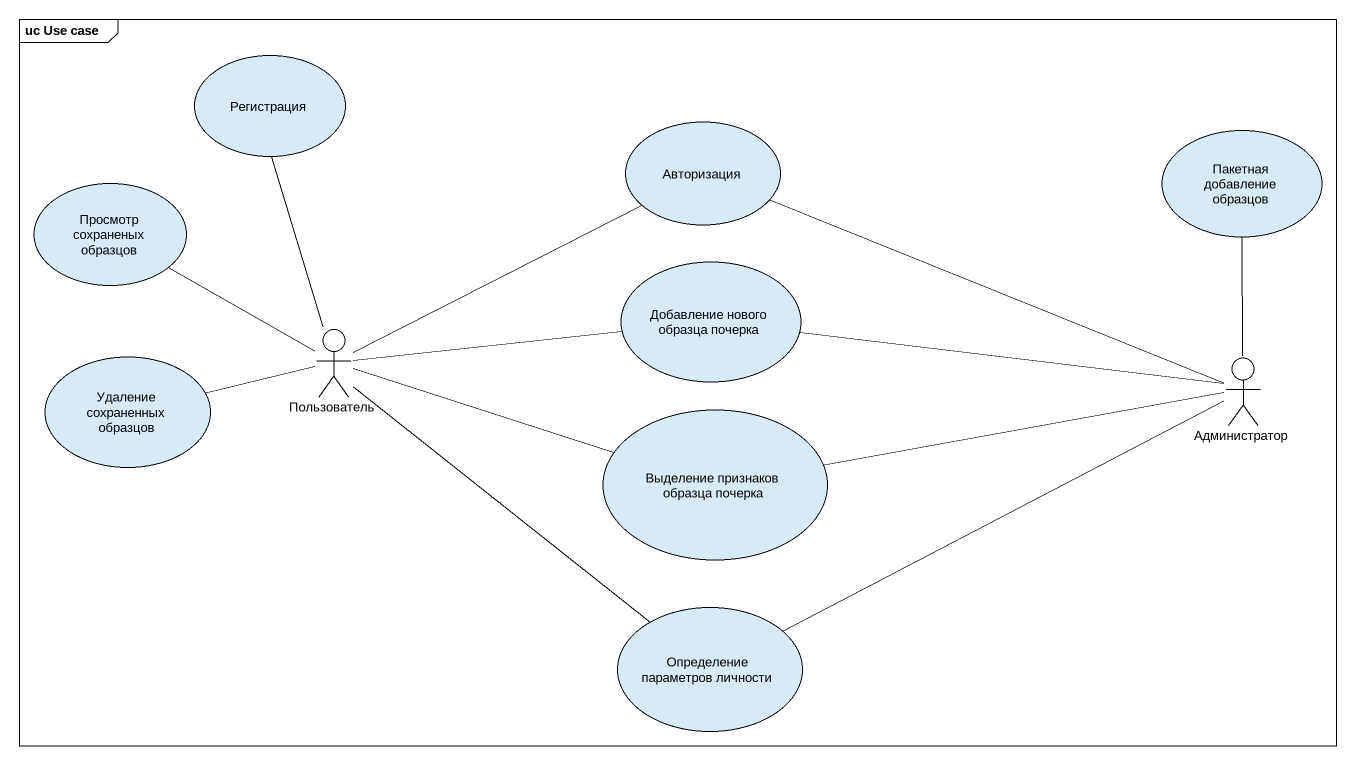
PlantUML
@startuml
mainframe uc Use case
usecase Регистрация
usecase Авторизация
usecase "Пакетная добавление образцов" as Пакетная_добавление_образцов
usecase "Просмотр сохраненых образцов" as Просмотр_сохраненых_образцов
usecase "Добавление нового образца почерка" as Добавление_нового_образца
actor Пользователь
usecase "Удаление сохраненных образцов" as Удаление_сохраненных
actor Администратор
usecase "Выделение признаков образца почерка" as Выделение_признаков_образца
usecase "Определение параметров личности" as Определение_параметров
Пользователь -up- Регистрация
Пользователь -up- Авторизация
Пользователь -up- Просмотр_сохраненых_образцов
Пользователь -right- Добавление_нового_образца
Пользователь -left- Удаление_сохраненных
Пользователь -right- Выделение_признаков_образца
Пользователь -- Определение_параметров
Администратор -left- Авторизация
Администратор -up- Пакетная_добавление_образцов
Администратор -left- Добавление_нового_образца
Администратор -left- Выделение_признаков_образца
Администратор -left- Определение_параметров
@enduml
